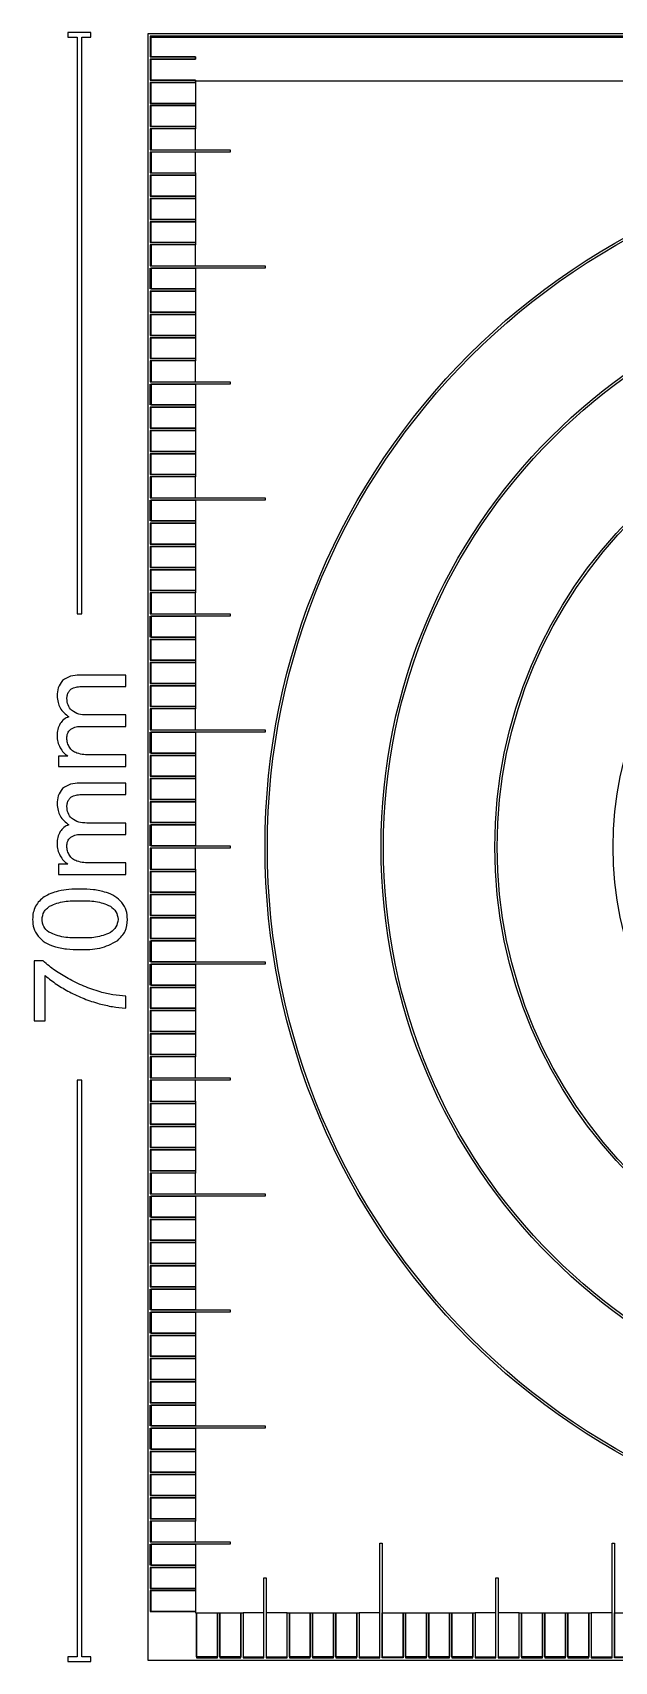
# Model space of a CAD drawing. Header units: millimetres. Extents: x -130 to 130, y -130 to 130.
# Drawn here: x -40 to -14.9, y -35.1 to 35.1 of the extents above; entities that cross this region are included whole.
import ezdxf

# ---------------------------------------------------------------- set-up
doc = ezdxf.new("R2010")
doc.units = ezdxf.units.MM
doc.header["$MEASUREMENT"] = 0

msp = doc.modelspace()

# ---------------------------------------------------------------- linework, layer by layer
at = {"color": 5}
for p, q in [((-36, 7.402), (-37.989, 7.402)), ((-36, 6.914), (-36, 7.402)), ((-37.825, 6.914), (-36, 6.914)), ((-36, 5.689), (-37.683, 5.689)), ((-36, 5.198), (-36, 5.689)), ((-37.883, 5.198), (-36, 5.198)), ((-38.898, 3.915), (-38.898, 3.476)), ((-38.491, 3.915), (-38.898, 3.915)), ((-36, 3.967), (-37.503, 3.967)), ((-36, 3.476), (-36, 3.967)), ((-38.898, 3.476), (-36, 3.476)), ((-36, 2.748), (-37.989, 2.748)), ((-37.825, 2.259), (-36, 2.259)), ((-36, 2.259), (-36, 2.748)), ((-36, 1.034), (-37.683, 1.034)), ((-36, 0.543), (-36, 1.034)), ((-37.883, 0.543), (-36, 0.543)), ((-36, -0.688), (-37.503, -0.688)), ((-36, -1.179), (-36, -0.688)), ((-38.898, -0.739), (-38.898, -1.179)), ((-38.491, -0.739), (-38.898, -0.739)), ((-38.898, -1.179), (-36, -1.179)), ((-39.948, -4.909), (-39.948, -7.498)), ((-39.566, -4.909), (-39.948, -4.909)), ((-39.476, -7.498), (-39.476, -5.539)), ((-36, -6.939), (-36, -6.434)), ((-39.948, -7.498), (-39.476, -7.498))]:
    msp.add_line(p, q, dxfattribs=at)
for points in [[(-37.5, 34.9), (-37.5, 35.1), (-38.5, 35.1), (-38.5, 34.9), (-38.1, 34.9), (-38.1, 10.05), (-37.9, 10.05), (-37.9, 34.9)], [(-35.05, -35.05), (35.05, -35.05), (35.05, 35.05), (-35.05, 35.05)], [(33.05, -34.9), (33.05, -33), (33, -33), (33, 33), (-33, 33), (-33, 33.05), (-34.9, 33.05), (-34.9, 33.95), (-33, 33.95), (-33, 34.05), (-34.9, 34.05), (-34.9, 34.9), (34.9, 34.9), (34.9, -34.9), (34.05, -34.9), (34.05, -33), (33.95, -33), (33.95, -34.9)], [(-33, 32.05), (-34.9, 32.05), (-34.9, 32.95), (-33, 32.95)], [(-34.9, 31.95), (-33, 31.95), (-33, 31.05), (-34.9, 31.05)], [(-33, 28.05), (-34.9, 28.05), (-34.9, 28.95), (-33, 28.95)], [(-34.9, 27.95), (-33, 27.95), (-33, 27.05), (-34.9, 27.05)], [(-33, 23.05), (-34.9, 23.05), (-34.9, 23.95), (-33, 23.95)], [(-33, 22.05), (-34.9, 22.05), (-34.9, 22.95), (-33, 22.95)], [(-34.9, 21.95), (-33, 21.95), (-33, 21.05), (-34.9, 21.05)], [(-33, 18.05), (-34.9, 18.05), (-34.9, 18.95), (-33, 18.95)], [(-34.9, 17.95), (-33, 17.95), (-33, 17.05), (-34.9, 17.05)], [(-33, 16.05), (-34.9, 16.05), (-34.9, 16.95), (-33, 16.95)], [(-34.9, 13.95), (-33, 13.95), (-33, 13.05), (-34.9, 13.05)], [(-33, 12.05), (-34.9, 12.05), (-34.9, 12.95), (-33, 12.95)], [(-34.9, 11.95), (-33, 11.95), (-33, 11.05), (-34.9, 11.05)], [(-33, 8.05), (-34.9, 8.05), (-34.9, 8.95), (-33, 8.95)], [(-34.9, 7.95), (-33, 7.95), (-33, 7.05), (-34.9, 7.05)], [(-33, 6.05), (-34.9, 6.05), (-34.9, 6.95), (-33, 6.95)], [(-33, 3.05), (-34.9, 3.05), (-34.9, 3.95), (-33, 3.95)], [(-34.9, 2.95), (-33, 2.95), (-33, 2.05), (-34.9, 2.05)], [(-33, 1.05), (-34.9, 1.05), (-34.9, 1.95), (-33, 1.95)], [(-34.9, -1.05), (-33, -1.05), (-33, -1.95), (-34.9, -1.95)], [(-33, -2.95), (-34.9, -2.95), (-34.9, -2.05), (-33, -2.05)], [(-34.9, -3.05), (-33, -3.05), (-33, -3.95), (-34.9, -3.95)], [(-33, -6.95), (-34.9, -6.95), (-34.9, -6.05), (-33, -6.05)], [(-34.9, -7.05), (-33, -7.05), (-33, -7.95), (-34.9, -7.95)], [(-33, -8.95), (-34.9, -8.95), (-34.9, -8.05), (-33, -8.05)], [(-37.5, -34.9), (-37.9, -34.9), (-37.9, -10.05), (-38.1, -10.05), (-38.1, -34.9), (-38.5, -34.9), (-38.5, -35.1), (-37.5, -35.1)], [(-33, -11.95), (-34.9, -11.95), (-34.9, -11.05), (-33, -11.05)], [(-33, -12.95), (-34.9, -12.95), (-34.9, -12.05), (-33, -12.05)], [(-34.9, -13.05), (-33, -13.05), (-33, -13.95), (-34.9, -13.95)], [(-34.9, -16.05), (-33, -16.05), (-33, -16.95), (-34.9, -16.95)], [(-33, -17.95), (-34.9, -17.95), (-34.9, -17.05), (-33, -17.05)], [(-33, -22.95), (-34.9, -22.95), (-34.9, -22.05), (-33, -22.05)], [(-34.9, -23.05), (-33, -23.05), (-33, -23.95), (-34.9, -23.95)], [(-33, -26.95), (-34.9, -26.95), (-34.9, -26.05), (-33, -26.05)], [(-34.9, -27.05), (-33, -27.05), (-33, -27.95), (-34.9, -27.95)], [(-33, -28.95), (-34.9, -28.95), (-34.9, -28.05), (-33, -28.05)], [(-34.9, -31.05), (-33, -31.05), (-33, -31.95), (-34.9, -31.95)], [(-34.9, -32.05), (-33, -32.05), (-33, -32.95), (-34.9, -32.95)], [(-32.95, -34.9), (-32.95, -33), (-32.05, -33), (-32.05, -34.9)], [(-31.95, -34.9), (-31.95, -33), (-31.05, -33), (-31.05, -34.9)], [(-27.95, -34.9), (-27.95, -33), (-27.05, -33), (-27.05, -34.9)], [(-26.95, -34.9), (-26.95, -33), (-26.05, -33), (-26.05, -34.9)], [(-23.05, -33), (-23.05, -34.9), (-23.95, -34.9), (-23.95, -33)], [(-22.05, -33), (-22.05, -34.9), (-22.95, -34.9), (-22.95, -33)], [(-21.95, -34.9), (-21.95, -33), (-21.05, -33), (-21.05, -34.9)], [(-18.95, -34.9), (-18.95, -33), (-18.05, -33), (-18.05, -34.9)], [(-17.05, -33), (-17.05, -34.9), (-17.95, -34.9), (-17.95, -33)], [(-16.95, -34.9), (-16.95, -33), (-16.05, -33), (-16.05, -34.9)]]:
    msp.add_lwpolyline(points, close=True, dxfattribs=at)
for points in [[(34.95, 34.95), (-34.95, 34.95), (-34.95, 34.05), (-33, 34.05), (-33, 33.95), (-34.95, 33.95), (-34.95, 33.05), (-33, 33.05), (-33, 32.95), (-34.95, 32.95), (-34.95, 32.05), (-33, 32.05), (-33, 31.95), (-34.95, 31.95), (-34.95, 31.05), (-33, 31.05), (-33, 30.95), (-34.95, 30.95), (-34.95, 30.05), (-33, 30.05), (-33, 30.95), (-34.9, 30.95), (-34.9, 30.05), (-31.5, 30.05), (-31.5, 29.95), (-34.9, 29.95), (-34.9, 29.05), (-33, 29.05), (-33, 29.95), (-34.95, 29.95), (-34.95, 29.05), (-33, 29.05), (-33, 28.95), (-34.95, 28.95), (-34.95, 28.05), (-33, 28.05), (-33, 27.95), (-34.95, 27.95), (-34.95, 27.05), (-33, 27.05), (-33, 26.95), (-33, 26.05), (-34.9, 26.05), (-34.9, 26.95), (-33, 26.95), (-34.95, 26.95), (-34.95, 26.05), (-33, 26.05), (-33, 25.95), (-34.95, 25.95), (-34.95, 25.05), (-33, 25.05), (-33, 25.95), (-34.9, 25.95), (-34.9, 25.05), (-30, 25.05), (-30, 24.95), (-34.9, 24.95), (-34.9, 24.05), (-33, 24.05), (-34.95, 24.05), (-34.95, 24.95), (-33, 24.95), (-33, 24.05), (-33, 23.95), (-34.95, 23.95), (-34.95, 23.05), (-33, 23.05), (-33, 22.95), (-34.95, 22.95), (-34.95, 22.05), (-33, 22.05), (-33, 21.95), (-34.95, 21.95), (-34.95, 21.05), (-33, 21.05), (-33, 20.95), (-34.95, 20.95), (-34.95, 20.05), (-33, 20.05), (-33, 20.95), (-34.9, 20.95), (-34.9, 20.05), (-31.5, 20.05), (-31.5, 19.95), (-34.9, 19.95), (-34.9, 19.05), (-33, 19.05), (-34.95, 19.05), (-34.95, 19.95), (-33, 19.95), (-33, 19.05), (-33, 18.95), (-34.95, 18.95), (-34.95, 18.05), (-33, 18.05), (-33, 17.95), (-34.95, 17.95), (-34.95, 17.05), (-33, 17.05), (-33, 16.95), (-34.95, 16.95), (-34.95, 16.05), (-33, 16.05), (-33, 15.95), (-34.95, 15.95), (-34.95, 15.05), (-33, 15.05), (-33, 15.95), (-34.9, 15.95), (-34.9, 15.05), (-30, 15.05), (-30, 14.95), (-34.9, 14.95), (-34.9, 14.05), (-33, 14.05), (-34.95, 14.05), (-34.95, 14.95), (-33, 14.95), (-33, 14.05), (-33, 13.95), (-34.95, 13.95), (-34.95, 13.05), (-33, 13.05), (-33, 12.95), (-34.95, 12.95), (-34.95, 12.05), (-33, 12.05), (-33, 11.95), (-34.95, 11.95), (-34.95, 11.05), (-33, 11.05), (-33, 10.95), (-34.95, 10.95), (-34.95, 10.05), (-33, 10.05), (-33, 10.95), (-34.9, 10.95), (-34.9, 10.05), (-31.5, 10.05), (-31.5, 9.95), (-34.9, 9.95), (-34.9, 9.05), (-33, 9.05), (-34.95, 9.05), (-34.95, 9.95), (-33, 9.95), (-33, 9.05), (-33, 8.95), (-34.95, 8.95), (-34.95, 8.05), (-33, 8.05), (-33, 7.95), (-34.95, 7.95), (-34.95, 7.05), (-33, 7.05), (-33, 6.95), (-34.95, 6.95), (-34.95, 6.05), (-33, 6.05), (-33, 5.95), (-34.95, 5.95), (-34.95, 5.05), (-33, 5.05), (-33, 5.95), (-34.9, 5.95), (-34.9, 5.05), (-30, 5.05), (-30, 4.95), (-34.9, 4.95), (-34.9, 4.05), (-33, 4.05), (-34.95, 4.05), (-34.95, 4.95), (-33, 4.95), (-33, 4.05), (-33, 3.95), (-34.95, 3.95), (-34.95, 3.05), (-33, 3.05), (-33, 2.95), (-34.95, 2.95), (-34.95, 2.05), (-33, 2.05), (-33, 1.95), (-34.95, 1.95), (-34.95, 1.05), (-33, 1.05), (-33, 0.95), (-33, 0.05), (-34.95, 0.05), (-34.95, 0.95), (-33, 0.95), (-34.9, 0.95), (-34.9, 0.05), (-31.5, 0.05), (-31.5, -0.05), (-34.9, -0.05), (-34.9, -0.95), (-33, -0.95), (-33, -0.05), (-34.95, -0.05), (-34.95, -0.95), (-33, -0.95), (-33, -1.05), (-34.95, -1.05), (-34.95, -1.95), (-33, -1.95), (-33, -2.05), (-34.95, -2.05), (-34.95, -2.95), (-33, -2.95), (-33, -3.05), (-34.95, -3.05), (-34.95, -3.95), (-33, -3.95), (-33, -4.05), (-33, -4.95), (-34.95, -4.95), (-34.95, -4.05), (-33, -4.05), (-34.9, -4.05), (-34.9, -4.95), (-30, -4.95), (-30, -5.05), (-34.9, -5.05), (-34.9, -5.95), (-33, -5.95), (-34.95, -5.95), (-34.95, -5.05), (-33, -5.05), (-33, -5.95), (-33, -6.05), (-34.95, -6.05), (-34.95, -6.95), (-33, -6.95), (-33, -7.05), (-34.95, -7.05), (-34.95, -7.95), (-33, -7.95), (-33, -8.05), (-34.95, -8.05), (-34.95, -8.95), (-33, -8.95), (-33, -9.05), (-34.95, -9.05), (-34.95, -9.95), (-33, -9.95), (-33, -9.05), (-34.9, -9.05), (-34.9, -9.95), (-31.5, -9.95), (-31.5, -10.05), (-34.9, -10.05), (-34.9, -10.95), (-33, -10.95), (-33, -10.05), (-34.95, -10.05), (-34.95, -10.95), (-33, -10.95), (-33, -11.05), (-34.95, -11.05), (-34.95, -11.95), (-33, -11.95), (-33, -12.05), (-34.95, -12.05), (-34.95, -12.95), (-33, -12.95), (-33, -13.05), (-34.95, -13.05), (-34.95, -13.95), (-33, -13.95), (-33, -14.05), (-34.95, -14.05), (-34.95, -14.95), (-33, -14.95), (-33, -14.05), (-34.9, -14.05), (-34.9, -14.95), (-30, -14.95), (-30, -15.05), (-34.9, -15.05), (-34.9, -15.95), (-33, -15.95), (-34.95, -15.95), (-34.95, -15.05), (-33, -15.05), (-33, -15.95), (-33, -16.05), (-34.95, -16.05), (-34.95, -16.95), (-33, -16.95), (-33, -17.05), (-34.95, -17.05), (-34.95, -17.95), (-33, -17.95), (-33, -18.05), (-33, -18.95), (-34.9, -18.95), (-34.9, -18.05), (-33, -18.05), (-34.95, -18.05), (-34.95, -18.95), (-33, -18.95), (-33, -19.05), (-33, -19.95), (-34.95, -19.95), (-34.95, -19.05), (-33, -19.05), (-34.9, -19.05), (-34.9, -19.95), (-31.5, -19.95), (-31.5, -20.05), (-34.9, -20.05), (-34.9, -20.95), (-33, -20.95), (-34.95, -20.95), (-34.95, -20.05), (-33, -20.05), (-33, -20.95), (-33, -21.05), (-33, -21.95), (-34.9, -21.95), (-34.9, -21.05), (-33, -21.05), (-34.95, -21.05), (-34.95, -21.95), (-33, -21.95), (-33, -22.05), (-34.95, -22.05), (-34.95, -22.95), (-33, -22.95), (-33, -23.05), (-34.95, -23.05), (-34.95, -23.95), (-33, -23.95), (-33, -24.05), (-33, -24.95), (-34.95, -24.95), (-34.95, -24.05), (-33, -24.05), (-34.9, -24.05), (-34.9, -24.95), (-30, -24.95), (-30, -25.05), (-34.9, -25.05), (-34.9, -25.95), (-33, -25.95), (-34.95, -25.95), (-34.95, -25.05), (-33, -25.05), (-33, -25.95), (-33, -26.05), (-34.95, -26.05), (-34.95, -26.95), (-33, -26.95), (-33, -27.05), (-34.95, -27.05), (-34.95, -27.95), (-33, -27.95), (-33, -28.05), (-34.95, -28.05), (-34.95, -28.95), (-33, -28.95), (-33, -29.05), (-34.95, -29.05), (-34.95, -29.95), (-33, -29.95), (-33, -29.05), (-34.9, -29.05), (-34.9, -29.95), (-31.5, -29.95), (-31.5, -30.05), (-34.9, -30.05), (-34.9, -30.95), (-33, -30.95), (-34.95, -30.95), (-34.95, -30.05), (-33, -30.05), (-33, -30.95), (-33, -31.05), (-34.95, -31.05), (-34.95, -31.95), (-33, -31.95), (-33, -32.05), (-34.95, -32.05), (-34.95, -32.95), (-33, -32.95), (-33, -33), (-32.95, -33), (-32.95, -34.95), (-32.05, -34.95), (-32.05, -33), (-31.95, -33), (-31.95, -34.95), (-31.05, -34.95), (-31.05, -33), (-30.95, -33), (-30.95, -34.95), (-30.05, -34.95), (-30.05, -33), (-30.95, -33), (-30.95, -34.9), (-30.05, -34.9), (-30.05, -31.5), (-29.95, -31.5), (-29.95, -34.9), (-29.05, -34.9), (-29.05, -33), (-29.95, -33), (-29.95, -34.95), (-29.05, -34.95), (-29.05, -33), (-28.95, -33), (-28.05, -33), (-28.05, -34.9), (-28.95, -34.9), (-28.95, -33), (-28.95, -34.95), (-28.05, -34.95), (-28.05, -33), (-27.95, -33), (-27.95, -34.95), (-27.05, -34.95), (-27.05, -33), (-26.95, -33), (-26.95, -34.95), (-26.05, -34.95), (-26.05, -33), (-25.95, -33), (-25.95, -34.95), (-25.05, -34.95), (-25.05, -33), (-25.95, -33), (-25.95, -34.9), (-25.05, -34.9), (-25.05, -30), (-24.95, -30), (-24.95, -34.9), (-24.05, -34.9), (-24.05, -33), (-24.05, -34.95), (-24.95, -34.95), (-24.95, -33), (-24.05, -33), (-23.95, -33), (-23.95, -34.95), (-23.05, -34.95), (-23.05, -33), (-22.95, -33), (-22.95, -34.95), (-22.05, -34.95), (-22.05, -33), (-21.95, -33), (-21.95, -34.95), (-21.05, -34.95), (-21.05, -33), (-20.95, -33), (-20.95, -34.95), (-20.05, -34.95), (-20.05, -33), (-20.95, -33), (-20.95, -34.9), (-20.05, -34.9), (-20.05, -31.5), (-19.95, -31.5), (-19.95, -34.9), (-19.05, -34.9), (-19.05, -33), (-19.95, -33), (-19.95, -34.95), (-19.05, -34.95), (-19.05, -33), (-18.95, -33), (-18.95, -34.95), (-18.05, -34.95), (-18.05, -33), (-17.95, -33), (-17.95, -34.95), (-17.05, -34.95), (-17.05, -33), (-16.95, -33), (-16.95, -34.95), (-16.05, -34.95), (-16.05, -33), (-15.95, -33), (-15.95, -34.95), (-15.05, -34.95), (-15.05, -33), (-15.95, -33), (-15.95, -34.9), (-15.05, -34.9), (-15.05, -30), (-14.95, -30), (-14.95, -34.9), (-14.05, -34.9)], [(-14.05, -34.95), (-14.95, -34.95), (-14.95, -33), (-14.05, -33)]]:
    msp.add_lwpolyline(points, dxfattribs=at)
for radius in [30, 29.9, 25, 24.9, 20.1, 20, 15]:
    msp.add_circle((0, 0), radius, dxfattribs=at)
for points, knots in [([(-38.723, 7.171), (-38.806, 7.064), (-38.873, 6.977), (-38.95, 6.754), (-38.957, 6.631), (-38.963, 6.508)], [0, 0, 0, 0, 0.04058252, 0.04058252, 0.08080339, 0.08080339, 0.08080339, 0.08080339]), ([(-37.989, 7.402), (-38.123, 7.398), (-38.257, 7.394), (-38.506, 7.321), (-38.599, 7.256), (-38.723, 7.171)], [0, 0, 0, 0, 0.04024195, 0.04024195, 0.08129424, 0.08129424, 0.08129424, 0.08129424]), ([(-38.963, 6.508), (-38.937, 6.315), (-38.914, 6.143), (-38.784, 5.917), (-38.725, 5.85), (-38.597, 5.728), (-38.526, 5.67), (-38.456, 5.613)], [0, 0, 0, 0, 0.0582622, 0.0582622, 0.0882787, 0.0882787, 0.1184279, 0.1184279, 0.1184279, 0.1184279]), ([(-38.538, 6.398), (-38.535, 6.45), (-38.532, 6.502), (-38.506, 6.601), (-38.484, 6.644), (-38.458, 6.693)], [0, 0, 0, 0, 0.01561545, 0.01561545, 0.03126616, 0.03126616, 0.03126616, 0.03126616]), ([(-38.333, 5.891), (-38.396, 5.967), (-38.454, 6.038), (-38.522, 6.208), (-38.53, 6.303), (-38.538, 6.398)], [0, 0, 0, 0, 0.02956184, 0.02956184, 0.05910681, 0.05910681, 0.05910681, 0.05910681]), ([(-38.458, 6.693), (-38.431, 6.731), (-38.403, 6.768), (-38.333, 6.826), (-38.292, 6.845), (-38.248, 6.865)], [0, 0, 0, 0, 0.01402925, 0.01402925, 0.02806714, 0.02806714, 0.02806714, 0.02806714]), ([(-38.248, 6.865), (-38.169, 6.885), (-38.113, 6.899), (-37.969, 6.914), (-37.897, 6.914), (-37.825, 6.914)], [0, 0, 0, 0, 0.02454361, 0.02454361, 0.04790604, 0.04790604, 0.04790604, 0.04790604]), ([(-37.683, 5.689), (-37.802, 5.692), (-37.921, 5.695), (-38.141, 5.759), (-38.223, 5.815), (-38.333, 5.891)], [0, 0, 0, 0, 0.0355885, 0.0355885, 0.0720481, 0.0720481, 0.0720481, 0.0720481]), ([(-38.829, 5.321), (-38.876, 5.23), (-38.913, 5.156), (-38.956, 4.979), (-38.96, 4.887), (-38.963, 4.794)], [0, 0, 0, 0, 0.03060591, 0.03060591, 0.06093111, 0.06093111, 0.06093111, 0.06093111]), ([(-38.456, 5.613), (-38.53, 5.58), (-38.605, 5.547), (-38.73, 5.45), (-38.779, 5.386), (-38.829, 5.321)], [0, 0, 0, 0, 0.02448791, 0.02448791, 0.0489793, 0.0489793, 0.0489793, 0.0489793]), ([(-38.538, 4.685), (-38.534, 4.761), (-38.53, 4.837), (-38.477, 4.969), (-38.432, 5.017), (-38.374, 5.078)], [0, 0, 0, 0, 0.02278863, 0.02278863, 0.04586749, 0.04586749, 0.04586749, 0.04586749]), ([(-38.374, 5.078), (-38.287, 5.123), (-38.223, 5.157), (-38.056, 5.194), (-37.969, 5.196), (-37.883, 5.198)], [0, 0, 0, 0, 0.02939926, 0.02939926, 0.05807089, 0.05807089, 0.05807089, 0.05807089]), ([(-38.963, 4.794), (-38.958, 4.704), (-38.954, 4.613), (-38.911, 4.441), (-38.873, 4.364), (-38.832, 4.278)], [0, 0, 0, 0, 0.02714342, 0.02714342, 0.05432276, 0.05432276, 0.05432276, 0.05432276]), ([(-38.832, 4.278), (-38.787, 4.207), (-38.741, 4.136), (-38.627, 4.015), (-38.56, 3.966), (-38.491, 3.915)], [0, 0, 0, 0, 0.0253284, 0.0253284, 0.05065968, 0.05065968, 0.05065968, 0.05065968]), ([(-38.428, 4.3), (-38.46, 4.36), (-38.492, 4.421), (-38.528, 4.549), (-38.533, 4.617), (-38.538, 4.685)], [0, 0, 0, 0, 0.02044096, 0.02044096, 0.04088198, 0.04088198, 0.04088198, 0.04088198]), ([(-38.109, 4.046), (-38.173, 4.075), (-38.237, 4.104), (-38.344, 4.189), (-38.384, 4.242), (-38.428, 4.3)], [0, 0, 0, 0, 0.02104306, 0.02104306, 0.04210809, 0.04210809, 0.04210809, 0.04210809]), ([(-37.503, 3.967), (-37.606, 3.968), (-37.709, 3.969), (-37.914, 3.994), (-37.996, 4.016), (-38.109, 4.046)], [0, 0, 0, 0, 0.03081641, 0.03081641, 0.06259079, 0.06259079, 0.06259079, 0.06259079]), ([(-38.723, 2.516), (-38.806, 2.409), (-38.873, 2.322), (-38.95, 2.099), (-38.957, 1.976), (-38.963, 1.853)], [0, 0, 0, 0, 0.04058252, 0.04058252, 0.08080339, 0.08080339, 0.08080339, 0.08080339]), ([(-37.989, 2.748), (-38.123, 2.743), (-38.257, 2.739), (-38.506, 2.666), (-38.599, 2.601), (-38.723, 2.516)], [0, 0, 0, 0, 0.04024195, 0.04024195, 0.08129424, 0.08129424, 0.08129424, 0.08129424]), ([(-38.458, 2.038), (-38.431, 2.076), (-38.403, 2.114), (-38.333, 2.171), (-38.292, 2.19), (-38.248, 2.21)], [0, 0, 0, 0, 0.01402925, 0.01402925, 0.02806714, 0.02806714, 0.02806714, 0.02806714]), ([(-38.248, 2.21), (-38.169, 2.23), (-38.113, 2.244), (-37.969, 2.259), (-37.897, 2.259), (-37.825, 2.259)], [0, 0, 0, 0, 0.02454361, 0.02454361, 0.04790604, 0.04790604, 0.04790604, 0.04790604]), ([(-38.963, 1.853), (-38.937, 1.66), (-38.914, 1.488), (-38.784, 1.262), (-38.725, 1.195), (-38.597, 1.073), (-38.526, 1.015), (-38.456, 0.958)], [0, 0, 0, 0, 0.0582622, 0.0582622, 0.0882787, 0.0882787, 0.1184279, 0.1184279, 0.1184279, 0.1184279]), ([(-38.538, 1.744), (-38.535, 1.796), (-38.532, 1.847), (-38.506, 1.946), (-38.484, 1.989), (-38.458, 2.038)], [0, 0, 0, 0, 0.01561545, 0.01561545, 0.03126616, 0.03126616, 0.03126616, 0.03126616]), ([(-38.333, 1.236), (-38.396, 1.312), (-38.454, 1.383), (-38.522, 1.553), (-38.53, 1.648), (-38.538, 1.744)], [0, 0, 0, 0, 0.02956184, 0.02956184, 0.05910681, 0.05910681, 0.05910681, 0.05910681]), ([(-38.456, 0.958), (-38.53, 0.925), (-38.605, 0.892), (-38.73, 0.795), (-38.779, 0.731), (-38.829, 0.666)], [0, 0, 0, 0, 0.02448791, 0.02448791, 0.0489793, 0.0489793, 0.0489793, 0.0489793]), ([(-37.683, 1.034), (-37.802, 1.037), (-37.921, 1.04), (-38.141, 1.104), (-38.223, 1.16), (-38.333, 1.236)], [0, 0, 0, 0, 0.0355885, 0.0355885, 0.0720481, 0.0720481, 0.0720481, 0.0720481]), ([(-38.829, 0.666), (-38.876, 0.575), (-38.913, 0.501), (-38.956, 0.325), (-38.96, 0.232), (-38.963, 0.139)], [0, 0, 0, 0, 0.03060591, 0.03060591, 0.06093111, 0.06093111, 0.06093111, 0.06093111]), ([(-38.963, 0.139), (-38.958, 0.049), (-38.954, -0.042), (-38.911, -0.214), (-38.873, -0.291), (-38.832, -0.377)], [0, 0, 0, 0, 0.02714342, 0.02714342, 0.05432276, 0.05432276, 0.05432276, 0.05432276]), ([(-38.538, 0.03), (-38.534, 0.106), (-38.53, 0.182), (-38.477, 0.315), (-38.432, 0.362), (-38.374, 0.423)], [0, 0, 0, 0, 0.02278863, 0.02278863, 0.04586749, 0.04586749, 0.04586749, 0.04586749]), ([(-38.428, -0.355), (-38.46, -0.294), (-38.492, -0.234), (-38.528, -0.106), (-38.533, -0.038), (-38.538, 0.03)], [0, 0, 0, 0, 0.02044096, 0.02044096, 0.04088198, 0.04088198, 0.04088198, 0.04088198]), ([(-38.374, 0.423), (-38.287, 0.468), (-38.223, 0.502), (-38.056, 0.54), (-37.969, 0.541), (-37.883, 0.543)], [0, 0, 0, 0, 0.02939926, 0.02939926, 0.05807089, 0.05807089, 0.05807089, 0.05807089]), ([(-38.832, -0.377), (-38.787, -0.448), (-38.741, -0.519), (-38.627, -0.64), (-38.56, -0.689), (-38.491, -0.739)], [0, 0, 0, 0, 0.0253284, 0.0253284, 0.05065968, 0.05065968, 0.05065968, 0.05065968]), ([(-38.109, -0.608), (-38.173, -0.579), (-38.237, -0.551), (-38.344, -0.466), (-38.384, -0.413), (-38.428, -0.355)], [0, 0, 0, 0, 0.02104306, 0.02104306, 0.04210809, 0.04210809, 0.04210809, 0.04210809]), ([(-37.503, -0.688), (-37.606, -0.687), (-37.709, -0.686), (-37.914, -0.661), (-37.996, -0.639), (-38.109, -0.608)], [0, 0, 0, 0, 0.03081641, 0.03081641, 0.06259079, 0.06259079, 0.06259079, 0.06259079]), ([(-38.917, -1.905), (-39.021, -1.934), (-39.125, -1.963), (-39.324, -2.046), (-39.41, -2.094), (-39.512, -2.153)], [0, 0, 0, 0, 0.03247806, 0.03247806, 0.06514786, 0.06514786, 0.06514786, 0.06514786]), ([(-37.973, -1.814), (-38.131, -1.816), (-38.29, -1.817), (-38.609, -1.846), (-38.74, -1.871), (-38.917, -1.905)], [0, 0, 0, 0, 0.04762728, 0.04762728, 0.096427, 0.096427, 0.096427, 0.096427]), ([(-36.835, -1.959), (-37.045, -1.906), (-37.204, -1.866), (-37.588, -1.82), (-37.78, -1.817), (-37.973, -1.814)], [0, 0, 0, 0, 0.0650239, 0.0650239, 0.1288196, 0.1288196, 0.1288196, 0.1288196]), ([(-36.166, -2.393), (-36.27, -2.289), (-36.357, -2.2), (-36.581, -2.057), (-36.708, -2.008), (-36.835, -1.959)], [0, 0, 0, 0, 0.04396807, 0.04396807, 0.08772557, 0.08772557, 0.08772557, 0.08772557]), ([(-39.885, -2.554), (-39.928, -2.65), (-39.965, -2.733), (-40.008, -2.922), (-40.012, -3.02), (-40.016, -3.119)], [0, 0, 0, 0, 0.03143326, 0.03143326, 0.0627722, 0.0627722, 0.0627722, 0.0627722]), ([(-39.512, -2.153), (-39.587, -2.208), (-39.662, -2.262), (-39.787, -2.396), (-39.835, -2.472), (-39.885, -2.554)], [0, 0, 0, 0, 0.02794274, 0.02794274, 0.05589976, 0.05589976, 0.05589976, 0.05589976]), ([(-39.61, -3.124), (-39.592, -3), (-39.577, -2.892), (-39.492, -2.746), (-39.453, -2.701), (-39.371, -2.623), (-39.328, -2.587), (-39.285, -2.551)], [0, 0, 0, 0, 0.03768798, 0.03768798, 0.05779729, 0.05779729, 0.07654221, 0.07654221, 0.07654221, 0.07654221]), ([(-39.285, -2.551), (-39.047, -2.453), (-38.882, -2.385), (-38.427, -2.315), (-38.2, -2.317), (-37.973, -2.319)], [0, 0, 0, 0, 0.0773155, 0.0773155, 0.1495547, 0.1495547, 0.1495547, 0.1495547]), ([(-37.973, -2.319), (-37.746, -2.317), (-37.519, -2.315), (-37.065, -2.385), (-36.901, -2.453), (-36.663, -2.551)], [0, 0, 0, 0, 0.0680428, 0.0680428, 0.1407761, 0.1407761, 0.1407761, 0.1407761]), ([(-36.663, -2.551), (-36.572, -2.625), (-36.481, -2.7), (-36.37, -2.888), (-36.354, -2.994), (-36.336, -3.119)], [0, 0, 0, 0, 0.03521426, 0.03521426, 0.07058507, 0.07058507, 0.07058507, 0.07058507]), ([(-35.932, -3.119), (-35.939, -2.987), (-35.947, -2.856), (-36.023, -2.613), (-36.089, -2.511), (-36.166, -2.393)], [0, 0, 0, 0, 0.03950782, 0.03950782, 0.07917207, 0.07917207, 0.07917207, 0.07917207]), ([(-40.016, -3.119), (-40.009, -3.25), (-40.001, -3.381), (-39.924, -3.624), (-39.858, -3.727), (-39.782, -3.844)], [0, 0, 0, 0, 0.03948765, 0.03948765, 0.07911119, 0.07911119, 0.07911119, 0.07911119]), ([(-39.323, -3.664), (-39.406, -3.593), (-39.489, -3.521), (-39.559, -3.389), (-39.575, -3.341), (-39.597, -3.231), (-39.604, -3.178), (-39.61, -3.124)], [0, 0, 0, 0, 0.03282085, 0.03282085, 0.04817228, 0.04817228, 0.06168798, 0.06168798, 0.06168798, 0.06168798]), ([(-36.336, -3.119), (-36.354, -3.243), (-36.369, -3.35), (-36.48, -3.539), (-36.57, -3.614), (-36.66, -3.689)], [0, 0, 0, 0, 0.03775393, 0.03775393, 0.07534493, 0.07534493, 0.07534493, 0.07534493]), ([(-36.347, -4.027), (-36.217, -3.896), (-36.098, -3.776), (-35.962, -3.472), (-35.947, -3.295), (-35.932, -3.119)], [0, 0, 0, 0, 0.0554147, 0.0554147, 0.1107614, 0.1107614, 0.1107614, 0.1107614]), ([(-39.782, -3.844), (-39.678, -3.949), (-39.591, -4.037), (-39.367, -4.18), (-39.24, -4.229), (-39.113, -4.278)], [0, 0, 0, 0, 0.04416625, 0.04416625, 0.08808333, 0.08808333, 0.08808333, 0.08808333]), ([(-37.973, -3.918), (-38.207, -3.919), (-38.442, -3.92), (-38.907, -3.843), (-39.078, -3.769), (-39.323, -3.664)], [0, 0, 0, 0, 0.0703413, 0.0703413, 0.1447283, 0.1447283, 0.1447283, 0.1447283]), ([(-36.66, -3.689), (-36.899, -3.786), (-37.064, -3.853), (-37.519, -3.923), (-37.746, -3.92), (-37.973, -3.918)], [0, 0, 0, 0, 0.0772721, 0.0772721, 0.1495191, 0.1495191, 0.1495191, 0.1495191]), ([(-37.973, -4.423), (-37.685, -4.419), (-37.397, -4.416), (-36.843, -4.293), (-36.635, -4.182), (-36.347, -4.027)], [0, 0, 0, 0, 0.0863679, 0.0863679, 0.1757371, 0.1757371, 0.1757371, 0.1757371]), ([(-38.486, -5.667), (-38.677, -5.556), (-38.868, -5.446), (-39.232, -5.193), (-39.38, -5.067), (-39.566, -4.909)], [0, 0, 0, 0, 0.0662913, 0.0662913, 0.1333382, 0.1333382, 0.1333382, 0.1333382]), ([(-39.113, -4.278), (-38.902, -4.332), (-38.743, -4.372), (-38.359, -4.418), (-38.166, -4.42), (-37.973, -4.423)], [0, 0, 0, 0, 0.0652783, 0.0652783, 0.1292562, 0.1292562, 0.1292562, 0.1292562]), ([(-39.476, -5.539), (-39.298, -5.683), (-39.148, -5.804), (-38.798, -6.039), (-38.613, -6.142), (-38.428, -6.246)], [0, 0, 0, 0, 0.0687404, 0.0687404, 0.1371056, 0.1371056, 0.1371056, 0.1371056]), ([(-37.1, -6.246), (-37.343, -6.167), (-37.578, -6.092), (-38.04, -5.899), (-38.263, -5.783), (-38.486, -5.667)], [0, 0, 0, 0, 0.0767914, 0.0767914, 0.153568, 0.153568, 0.153568, 0.153568]), ([(-38.428, -6.246), (-38.221, -6.349), (-38.014, -6.452), (-37.584, -6.621), (-37.364, -6.687), (-37.141, -6.753)], [0, 0, 0, 0, 0.0694731, 0.0694731, 0.1389481, 0.1389481, 0.1389481, 0.1389481]), ([(-36, -6.434), (-36.186, -6.417), (-36.372, -6.401), (-36.739, -6.338), (-36.909, -6.295), (-37.1, -6.246)], [0, 0, 0, 0, 0.0559684, 0.0559684, 0.1120582, 0.1120582, 0.1120582, 0.1120582]), ([(-37.141, -6.753), (-36.953, -6.8), (-36.765, -6.848), (-36.383, -6.912), (-36.216, -6.923), (-36, -6.939)], [0, 0, 0, 0, 0.0580162, 0.0580162, 0.1169179, 0.1169179, 0.1169179, 0.1169179])]:
    msp.add_open_spline(points, degree=3, knots=knots, dxfattribs=at)

doc.saveas('drawing.dxf')
